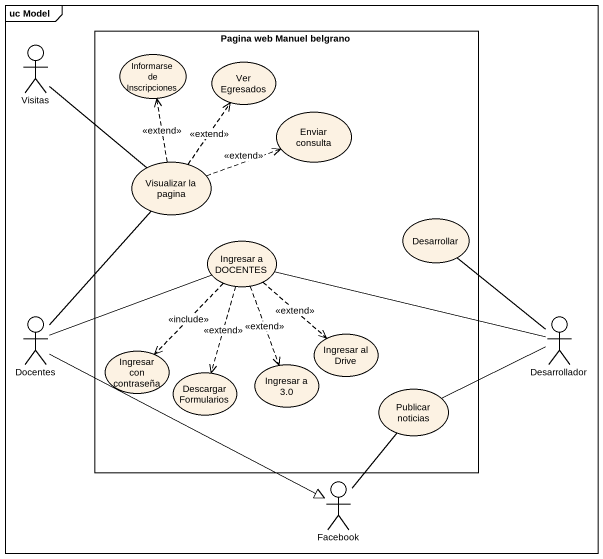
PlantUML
@startuml
mainframe uc Model
actor Visitas
rectangle "Pagina web Manuel belgrano" as Pagina_web_Manuel_belgrano {
  usecase "Informarse de Inscripciones" as Informarse_de_Inscripciones
  usecase "Ver Egresados" as Ver_Egresados
  usecase "Enviar consulta" as Enviar_consulta
  usecase "Visualizar la pagina" as Visualizar_la_pagina
  usecase "Ingresar a DOCENTES" as Ingresar_a_DOCENTES
  usecase Desarrollar
  usecase "Ingresar con contraseña" as Ingresar_con_contraseña
  usecase "Ingresar a 3.0" as Ingresar_a_3_0
  usecase "Ingresar al Drive" as Ingresar_al_Drive
  usecase "Descargar Formularios" as Descargar_Formularios
  usecase "Publicar noticias" as Publicar_noticias
}
actor Docentes
actor Desarrollador
actor Facebook
Visitas -- Visualizar_la_pagina
Visualizar_la_pagina .up.> Informarse_de_Inscripciones : <<extend>>
Visualizar_la_pagina .up.> Ver_Egresados : <<extend>>
Visualizar_la_pagina .right.> Enviar_consulta : <<extend>>
Ingresar_a_DOCENTES ..> Ingresar_con_contraseña : <<include>>
Ingresar_a_DOCENTES ..> Ingresar_a_3_0 : <<extend>>
Ingresar_a_DOCENTES ..> Ingresar_al_Drive : <<extend>>
Ingresar_a_DOCENTES ..> Descargar_Formularios : <<extend>>
Docentes -up- Visualizar_la_pagina
Docentes -right- Ingresar_a_DOCENTES
Docentes -right-|> Facebook
Desarrollador -left- Ingresar_a_DOCENTES
Desarrollador -up- Desarrollar
Desarrollador -left- Publicar_noticias
Facebook -up- Publicar_noticias
@enduml
